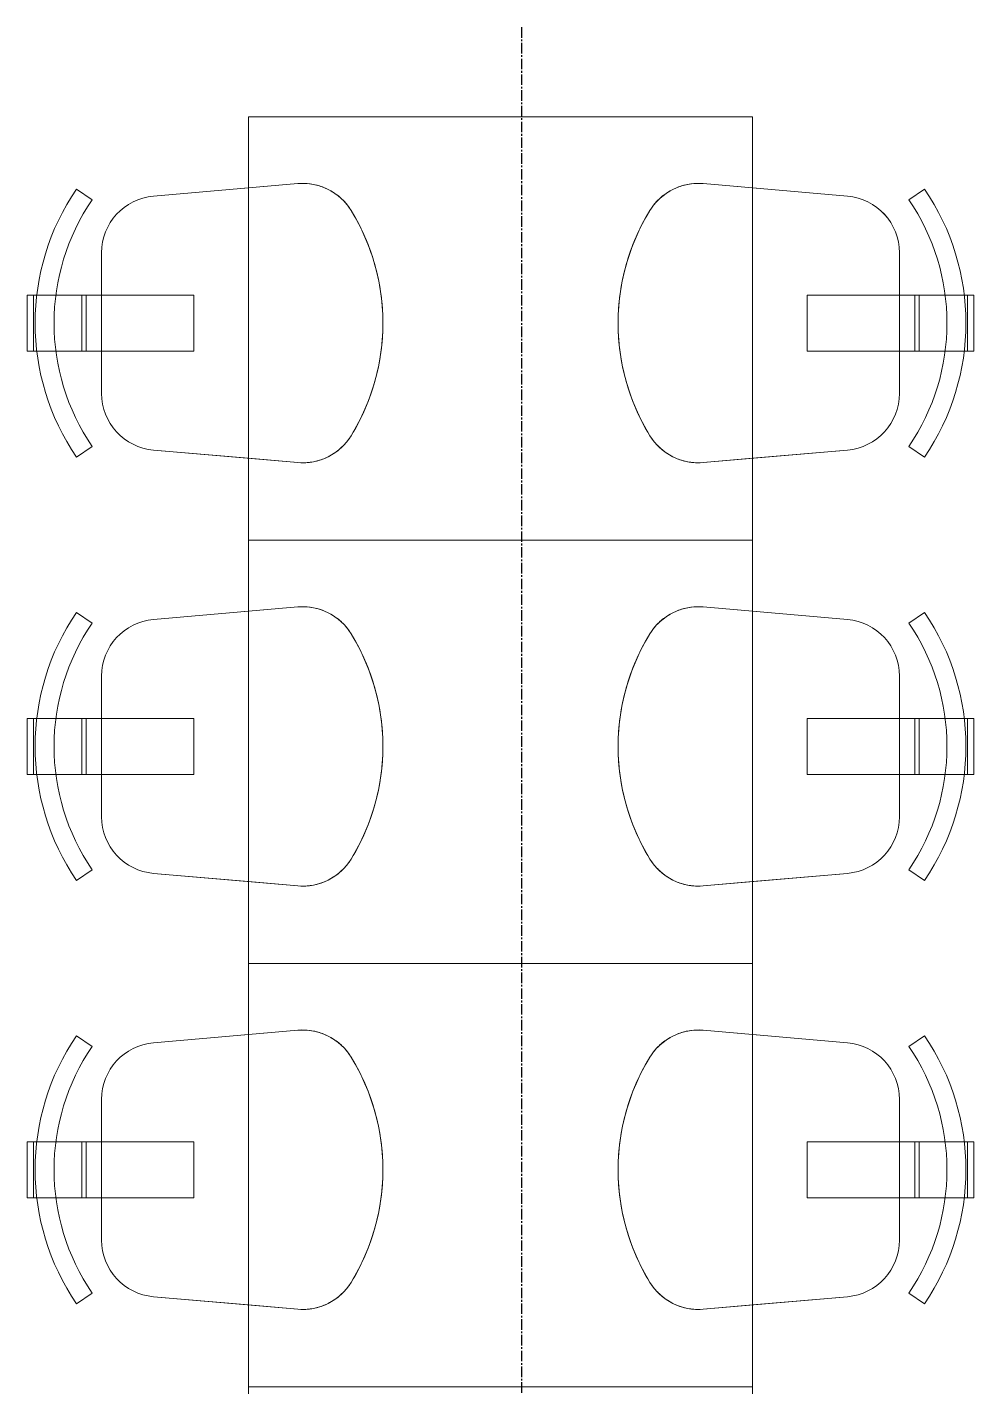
# Model space of a CAD drawing. Header units: inches. Extents: x 25273 to 28081, y 11840 to 13753.
# Drawn here: x 27506.4 to 27574, y 12203.6 to 12300.7 of the extents above; entities that cross this region are included whole.
import ezdxf
from ezdxf.xclip import XClip

# ---------------------------------------------------------------- set-up
doc = ezdxf.new("R2010")
doc.units = ezdxf.units.IN
doc.header["$MEASUREMENT"] = 0
doc.header["$XCLIPFRAME"] = 2
doc.linetypes.add('L1$0$Plaza America BA02$0$CENTER2', pattern=[1.125, 0.75, -0.125, 0.125, -0.125])
doc.layers.add('L1$0$Plaza America BA02$0$A-Column grid', color=252, linetype='L1$0$Plaza America BA02$0$CENTER2')
doc.layers.add('X1$0$I-FURN', color=30, linetype='Continuous', lineweight=9)
doc.layers.add('X1$0$Plaza America_Tower 1_2nd Floor -REVIT_dwg', color=8, linetype='Continuous', lineweight=9)

# ---------------------------------------------------------------- blocks, each defined once
blk = doc.blocks.new('L1')
at = {"layer": 'L1$0$Plaza America BA02$0$A-Column grid'}
blk.add_line((27541.727, 12300.702), (27541.727, 12053.774), dxfattribs=at)
blk = doc.blocks.new('X1$0$30 x 60 table35 - 30 x 60 table-5036780-FIRST FLOOR POWER _ SIGNAL')
at = {"layer": 'X1$0$I-FURN'}
for p, q in [((3042.854, 795.876), (3006.854, 795.876)), ((3006.854, 795.876), (3006.854, 765.651)), ((3006.854, 765.651), (3006.854, 795.876)), ((3006.854, 795.876), (3042.854, 795.876)), ((3042.854, 765.651), (3042.854, 795.876)), ((3042.854, 795.876), (3042.854, 765.651)), ((3006.854, 765.651), (3042.854, 765.651)), ((3042.854, 765.651), (3006.854, 765.651))]:
    blk.add_line(p, q, dxfattribs=at)
blk = doc.blocks.new('X1$0$30 x 60 table36 - 30 x 60 table-5036793-FIRST FLOOR POWER _ SIGNAL')
at = {"layer": 'X1$0$I-FURN'}
for p, q in [((3042.854, 795.876), (3006.854, 795.876)), ((3006.854, 795.876), (3006.854, 765.651)), ((3006.854, 765.651), (3006.854, 795.876)), ((3006.854, 795.876), (3042.854, 795.876)), ((3042.854, 765.651), (3042.854, 795.876)), ((3042.854, 795.876), (3042.854, 765.651)), ((3006.854, 765.651), (3042.854, 765.651)), ((3042.854, 765.651), (3006.854, 765.651))]:
    blk.add_line(p, q, dxfattribs=at)
blk = doc.blocks.new('X1$0$F-Chairs1 - Side 01-V162-FIRST FLOOR POWER _ SIGNAL')
at = {"layer": 'X1$0$I-FURN'}
for p, q in [((-9.066, 9.03), (-9.961, 19.322)), ((-9.961, 19.322), (-9.655, 15.81)), ((-9.655, 15.81), (-9.961, 19.322)), ((9.961, 19.322), (9.066, 9.03)), ((9.655, 15.81), (9.961, 19.322)), ((9.961, 19.322), (9.655, 15.81)), ((-9.655, 15.81), (-9.066, 9.03)), ((-9.066, 9.03), (-9.655, 15.81)), ((9.066, 9.03), (9.655, 15.81)), ((9.655, 15.81), (9.066, 9.03)), ((-2, 11.909), (-2, 5.319)), ((2, 11.909), (-2, 11.909)), ((-2, 11.909), (2, 11.909)), ((-2, 5.319), (-2, 11.909)), ((2, 11.909), (2, 5.319)), ((2, 5.319), (2, 11.909)), ((5.019, 5.319), (-5.019, 5.319)), ((-5.019, 5.319), (5.019, 5.319)), ((5.019, 5.319), (-5.019, 5.319)), ((-2, 5.319), (-2, 3.909)), ((-2, 4.214), (-2, 5.319)), ((2, 5.319), (2, 4.214)), ((2, 3.909), (2, 5.319)), ((-9.567, 3.524), (-8.802, 4.642)), ((-8.802, 4.642), (-9.567, 3.524)), ((-9.567, 3.524), (-8.802, 4.642)), ((2, 4.214), (-2, 4.214)), ((-2, 2.091), (-2, 4.214)), ((-2, 3.909), (-2, 2.091)), ((-2, 3.909), (2, 3.909)), ((2, 4.214), (2, 2.091)), ((2, 2.091), (2, 3.909)), ((8.802, 4.642), (9.567, 3.524)), ((9.567, 3.524), (8.802, 4.642)), ((8.802, 4.642), (9.567, 3.524)), ((-2, 2.091), (-2, 0.722)), ((-2, 0.722), (-2, 2.091)), ((2, 2.091), (2, 0.722)), ((2, 0.722), (2, 2.091)), ((-2, 0.722), (-2, 0)), ((-2, 0.46), (-2, 0.722)), ((2, 0.46), (-2, 0.46)), ((-2, 0.46), (-2, 0)), ((2, 0.46), (-2, 0.46)), ((2, 0.722), (2, 0.46)), ((2, 0), (2, 0.722)), ((2, 0), (2, 0.46)), ((-2, 0), (2, 0)), ((-2, 0), (2, 0))]:
    blk.add_line(p, q, dxfattribs=at)
for centre, radius, start, end in [((0, 10.059), 15.351, 58.40697, 121.59303), ((0, 10.059), 15.351, 58.40697, 121.59303), ((0, 10.059), 15.351, 94.51329, 103.53987), ((0, 10.059), 15.351, 85.48671, 94.51329), ((0, 10.059), 15.351, 76.46013, 85.48671), ((0, 10.059), 15.351, 103.53987, 112.56645), ((0, 10.059), 15.351, 67.43355, 76.46013), ((0, 10.059), 15.351, 112.56645, 121.59303), ((0, 10.059), 15.351, 58.40697, 67.43355), ((-5.914, 19.674), 4.063, 121.59303, 184.96974), ((-5.914, 19.674), 4.063, 121.59303, 184.96974), ((-5.914, 19.674), 4.063, 134.26837, 146.94372), ((-5.914, 19.674), 4.063, 121.59303, 134.26837), ((5.914, 19.674), 4.063, 355.03026, 58.40697), ((5.914, 19.674), 4.063, 355.03026, 58.40697), ((5.914, 19.674), 4.063, 45.73163, 58.40697), ((5.914, 19.674), 4.063, 33.05628, 45.73163), ((-5.914, 19.674), 4.063, 146.94372, 159.61906), ((5.914, 19.674), 4.063, 20.38094, 33.05628), ((-5.914, 19.674), 4.063, 159.61906, 172.2944), ((5.914, 19.674), 4.063, 7.7056, 20.38094), ((-5.914, 19.674), 4.063, 172.2944, 184.96974), ((5.914, 19.674), 4.063, 355.03026, 7.7056), ((-5.019, 9.381), 4.063, 184.96974, 270), ((-5.019, 9.381), 4.063, 184.96974, 270), ((-5.019, 9.381), 4.063, 184.96974, 270), ((5.019, 9.381), 4.063, 270, 355.03026), ((5.019, 9.381), 4.063, 270, 355.03026), ((5.019, 9.381), 4.063, 270, 355.03026), ((0, 17.506), 15.588, 235.61966, 304.38034), ((0, 17.506), 15.588, 235.61966, 304.38034), ((0, 17.506), 15.588, 235.61966, 304.38034), ((0, 17.506), 16.942, 235.61966, 304.38034), ((0, 17.506), 16.942, 235.61966, 304.38034), ((0, 17.506), 16.942, 235.61966, 304.38034)]:
    blk.add_arc(centre, radius, start, end, dxfattribs=at)
blk = doc.blocks.new('X1$0$F-Chairs1 - Side 01-V175-FIRST FLOOR POWER _ SIGNAL')
at = {"layer": 'X1$0$I-FURN'}
for p, q in [((2, 0), (-2, 0)), ((-2, 0), (-2, -0.46)), ((2, 0), (-2, 0)), ((-2, 0), (-2, -0.722)), ((2, -0.46), (2, 0)), ((2, -0.722), (2, 0)), ((-2, -0.46), (2, -0.46)), ((-2, -0.46), (2, -0.46)), ((-2, -0.722), (-2, -0.46)), ((-2, -0.722), (-2, -2.091)), ((-2, -2.091), (-2, -0.722)), ((2, -0.46), (2, -0.722)), ((2, -0.722), (2, -2.091)), ((2, -2.091), (2, -0.722)), ((-2, -2.091), (-2, -3.909)), ((-2, -4.214), (-2, -2.091)), ((2, -2.091), (2, -4.214)), ((2, -3.909), (2, -2.091)), ((-9.567, -3.524), (-8.802, -4.642)), ((-9.567, -3.524), (-8.802, -4.642)), ((-8.802, -4.642), (-9.567, -3.524)), ((8.802, -4.642), (9.567, -3.524)), ((8.802, -4.642), (9.567, -3.524)), ((9.567, -3.524), (8.802, -4.642)), ((-2, -3.909), (-2, -5.319)), ((2, -3.909), (-2, -3.909)), ((-2, -4.214), (2, -4.214)), ((-2, -5.319), (-2, -4.214)), ((2, -5.319), (2, -3.909)), ((2, -4.214), (2, -5.319)), ((5.019, -5.319), (-5.019, -5.319)), ((5.019, -5.319), (-5.019, -5.319)), ((-5.019, -5.319), (5.019, -5.319)), ((-2, -5.319), (-2, -11.909)), ((-2, -11.909), (-2, -5.319)), ((2, -5.319), (2, -11.909)), ((2, -11.909), (2, -5.319)), ((-9.066, -9.03), (-9.961, -19.322)), ((-9.066, -9.03), (-9.655, -15.81)), ((-9.655, -15.81), (-9.066, -9.03)), ((9.961, -19.322), (9.066, -9.03)), ((9.655, -15.81), (9.066, -9.03)), ((9.066, -9.03), (9.655, -15.81)), ((2, -11.909), (-2, -11.909)), ((-2, -11.909), (2, -11.909)), ((-9.655, -15.81), (-9.961, -19.322)), ((-9.961, -19.322), (-9.655, -15.81)), ((9.961, -19.322), (9.655, -15.81)), ((9.655, -15.81), (9.961, -19.322))]:
    blk.add_line(p, q, dxfattribs=at)
for centre, radius, start, end in [((0, -17.506), 16.942, 55.61966, 124.38034), ((0, -17.506), 16.942, 55.61966, 124.38034), ((0, -17.506), 16.942, 55.61966, 124.38034), ((0, -17.506), 15.588, 55.61966, 124.38034), ((0, -17.506), 15.588, 55.61966, 124.38034), ((0, -17.506), 15.588, 55.61966, 124.38034), ((-5.019, -9.381), 4.062, 90, 175.03026), ((-5.019, -9.381), 4.062, 90, 175.03026), ((-5.019, -9.381), 4.063, 90, 175.03026), ((5.019, -9.381), 4.063, 4.96974, 90), ((5.019, -9.381), 4.063, 4.96974, 90), ((5.019, -9.381), 4.063, 4.96974, 90), ((-5.914, -19.674), 4.063, 175.03026, 238.40697), ((-5.914, -19.674), 4.063, 175.03026, 238.40697), ((-5.914, -19.674), 4.063, 175.03026, 187.7056), ((5.914, -19.674), 4.063, 301.59303, 4.96974), ((5.914, -19.674), 4.063, 301.59303, 4.96974), ((5.914, -19.674), 4.063, 352.2944, 4.96974), ((-5.914, -19.674), 4.063, 187.7056, 200.38094), ((5.914, -19.674), 4.063, 326.94372, 352.2944), ((-5.914, -19.674), 4.063, 200.38094, 213.05628), ((-5.914, -19.674), 4.063, 213.05628, 225.73163), ((5.914, -19.674), 4.063, 314.26837, 326.94372), ((-5.914, -19.674), 4.063, 225.73163, 238.40697), ((0, -10.059), 15.351, 238.40697, 301.59303), ((0, -10.059), 15.351, 238.40697, 301.59303), ((0, -10.059), 15.351, 238.40697, 247.43355), ((0, -10.059), 15.351, 292.56645, 301.59303), ((5.914, -19.674), 4.063, 301.59303, 314.26837), ((0, -10.059), 15.351, 247.43355, 256.46013), ((0, -10.059), 15.351, 283.53987, 292.56645), ((0, -10.059), 15.351, 256.46013, 265.48671), ((0, -10.059), 15.351, 274.51329, 283.53987), ((0, -10.059), 15.351, 265.48671, 274.51329)]:
    blk.add_arc(centre, radius, start, end, dxfattribs=at)
blk = doc.blocks.new('X1$0$30 x 60 table37 - 30 x 60 table-5036860-FIRST FLOOR POWER _ SIGNAL')
at = {"layer": 'X1$0$I-FURN'}
for p, q in [((3042.854, 795.876), (3006.854, 795.876)), ((3006.854, 795.876), (3006.854, 765.651)), ((3006.854, 765.651), (3006.854, 795.876)), ((3006.854, 795.876), (3042.854, 795.876)), ((3042.854, 765.651), (3042.854, 795.876)), ((3042.854, 795.876), (3042.854, 765.651)), ((3006.854, 765.651), (3042.854, 765.651)), ((3042.854, 765.651), (3006.854, 765.651))]:
    blk.add_line(p, q, dxfattribs=at)
blk = doc.blocks.new('X1$0$F-Chairs1 - Side 01-V176-FIRST FLOOR POWER _ SIGNAL')
at = {"layer": 'X1$0$I-FURN'}
for p, q in [((-9.066, 9.03), (-9.961, 19.322)), ((-9.961, 19.322), (-9.655, 15.81)), ((-9.655, 15.81), (-9.961, 19.322)), ((9.961, 19.322), (9.066, 9.03)), ((9.655, 15.81), (9.961, 19.322)), ((9.961, 19.322), (9.655, 15.81)), ((-9.655, 15.81), (-9.066, 9.03)), ((-9.066, 9.03), (-9.655, 15.81)), ((9.066, 9.03), (9.655, 15.81)), ((9.655, 15.81), (9.066, 9.03)), ((-2, 11.909), (-2, 5.319)), ((2, 11.909), (-2, 11.909)), ((-2, 11.909), (2, 11.909)), ((-2, 5.319), (-2, 11.909)), ((2, 11.909), (2, 5.319)), ((2, 5.319), (2, 11.909)), ((5.019, 5.319), (-5.019, 5.319)), ((-5.019, 5.319), (5.019, 5.319)), ((5.019, 5.319), (-5.019, 5.319)), ((-2, 5.319), (-2, 3.909)), ((-2, 4.214), (-2, 5.319)), ((2, 5.319), (2, 4.214)), ((2, 3.909), (2, 5.319)), ((-9.567, 3.524), (-8.802, 4.642)), ((-8.802, 4.642), (-9.567, 3.524)), ((-9.567, 3.524), (-8.802, 4.642)), ((2, 4.214), (-2, 4.214)), ((-2, 2.091), (-2, 4.214)), ((-2, 3.909), (-2, 2.091)), ((-2, 3.909), (2, 3.909)), ((2, 4.214), (2, 2.091)), ((2, 2.091), (2, 3.909)), ((8.802, 4.642), (9.567, 3.524)), ((9.567, 3.524), (8.802, 4.642)), ((8.802, 4.642), (9.567, 3.524)), ((-2, 2.091), (-2, 0.722)), ((-2, 0.722), (-2, 2.091)), ((2, 2.091), (2, 0.722)), ((2, 0.722), (2, 2.091)), ((-2, 0.722), (-2, 0)), ((-2, 0.46), (-2, 0.722)), ((2, 0.46), (-2, 0.46)), ((-2, 0.46), (-2, 0)), ((2, 0.46), (-2, 0.46)), ((2, 0.722), (2, 0.46)), ((2, 0), (2, 0.722)), ((2, 0), (2, 0.46)), ((-2, 0), (2, 0)), ((-2, 0), (2, 0))]:
    blk.add_line(p, q, dxfattribs=at)
for centre, radius, start, end in [((0, 10.059), 15.351, 58.40697, 121.59303), ((0, 10.059), 15.351, 58.40697, 121.59303), ((0, 10.059), 15.351, 94.51329, 103.53987), ((0, 10.059), 15.351, 85.48671, 94.51329), ((0, 10.059), 15.351, 76.46013, 85.48671), ((0, 10.059), 15.351, 103.53987, 112.56645), ((0, 10.059), 15.351, 67.43355, 76.46013), ((0, 10.059), 15.351, 112.56645, 121.59303), ((0, 10.059), 15.351, 58.40697, 67.43355), ((-5.914, 19.674), 4.063, 121.59303, 184.96974), ((-5.914, 19.674), 4.063, 121.59303, 184.96974), ((-5.914, 19.674), 4.063, 134.26837, 146.94372), ((-5.914, 19.674), 4.063, 121.59303, 134.26837), ((5.914, 19.674), 4.063, 355.03026, 58.40697), ((5.914, 19.674), 4.063, 355.03026, 58.40697), ((5.914, 19.674), 4.063, 45.73163, 58.40697), ((5.914, 19.674), 4.063, 33.05628, 45.73163), ((-5.914, 19.674), 4.063, 146.94372, 172.2944), ((5.914, 19.674), 4.063, 7.7056, 33.05628), ((-5.914, 19.674), 4.063, 172.2944, 184.96974), ((5.914, 19.674), 4.063, 355.03026, 7.7056), ((-5.019, 9.381), 4.063, 184.96974, 270), ((-5.019, 9.381), 4.063, 184.96974, 270), ((-5.019, 9.381), 4.063, 184.96974, 270), ((5.019, 9.381), 4.063, 270, 355.03026), ((5.019, 9.381), 4.063, 270, 355.03026), ((5.019, 9.381), 4.063, 270, 355.03026), ((0, 17.506), 15.588, 235.61966, 304.38034), ((0, 17.506), 15.588, 235.61966, 304.38034), ((0, 17.506), 15.588, 235.61966, 304.38034), ((0, 17.506), 16.942, 235.61966, 304.38034), ((0, 17.506), 16.942, 235.61966, 304.38034), ((0, 17.506), 16.942, 235.61966, 304.38034)]:
    blk.add_arc(centre, radius, start, end, dxfattribs=at)
blk = doc.blocks.new('X1$0$30 x 60 table38 - 30 x 60 table-5036873-FIRST FLOOR POWER _ SIGNAL')
at = {"layer": 'X1$0$I-FURN'}
for p, q in [((3042.854, 795.876), (3006.854, 795.876)), ((3006.854, 795.876), (3006.854, 765.651)), ((3006.854, 765.651), (3006.854, 795.876)), ((3006.854, 795.876), (3042.854, 795.876)), ((3042.854, 765.651), (3042.854, 795.876)), ((3042.854, 795.876), (3042.854, 765.651)), ((3006.854, 765.651), (3042.854, 765.651)), ((3042.854, 765.651), (3006.854, 765.651))]:
    blk.add_line(p, q, dxfattribs=at)
blk = doc.blocks.new('X1$0$F-Chairs1 - Side 01-V177-FIRST FLOOR POWER _ SIGNAL')
at = {"layer": 'X1$0$I-FURN'}
for p, q in [((-9.066, 9.03), (-9.961, 19.322)), ((-9.961, 19.322), (-9.655, 15.81)), ((-9.655, 15.81), (-9.961, 19.322)), ((9.961, 19.322), (9.066, 9.03)), ((9.655, 15.81), (9.961, 19.322)), ((9.961, 19.322), (9.655, 15.81)), ((-9.655, 15.81), (-9.066, 9.03)), ((-9.066, 9.03), (-9.655, 15.81)), ((9.066, 9.03), (9.655, 15.81)), ((9.655, 15.81), (9.066, 9.03)), ((-2, 11.909), (-2, 5.319)), ((2, 11.909), (-2, 11.909)), ((-2, 11.909), (2, 11.909)), ((-2, 5.319), (-2, 11.909)), ((2, 11.909), (2, 5.319)), ((2, 5.319), (2, 11.909)), ((5.019, 5.319), (-5.019, 5.319)), ((-5.019, 5.319), (5.019, 5.319)), ((5.019, 5.319), (-5.019, 5.319)), ((-2, 5.319), (-2, 3.909)), ((-2, 4.214), (-2, 5.319)), ((2, 5.319), (2, 4.214)), ((2, 3.909), (2, 5.319)), ((-9.567, 3.524), (-8.802, 4.642)), ((-8.802, 4.642), (-9.567, 3.524)), ((-9.567, 3.524), (-8.802, 4.642)), ((2, 4.214), (-2, 4.214)), ((-2, 2.091), (-2, 4.214)), ((-2, 3.909), (-2, 2.091)), ((-2, 3.909), (2, 3.909)), ((2, 4.214), (2, 2.091)), ((2, 2.091), (2, 3.909)), ((8.802, 4.642), (9.567, 3.524)), ((9.567, 3.524), (8.802, 4.642)), ((8.802, 4.642), (9.567, 3.524)), ((-2, 2.091), (-2, 0.722)), ((-2, 0.722), (-2, 2.091)), ((2, 2.091), (2, 0.722)), ((2, 0.722), (2, 2.091)), ((-2, 0.722), (-2, 0)), ((-2, 0.46), (-2, 0.722)), ((2, 0.46), (-2, 0.46)), ((-2, 0.46), (-2, 0)), ((2, 0.46), (-2, 0.46)), ((2, 0.722), (2, 0.46)), ((2, 0), (2, 0.722)), ((2, 0), (2, 0.46)), ((-2, 0), (2, 0)), ((-2, 0), (2, 0))]:
    blk.add_line(p, q, dxfattribs=at)
for centre, radius, start, end in [((0, 10.059), 15.351, 58.40697, 121.59303), ((0, 10.059), 15.351, 58.40697, 121.59303), ((0, 10.059), 15.351, 94.51329, 112.56645), ((0, 10.059), 15.351, 85.48671, 94.51329), ((0, 10.059), 15.351, 76.46013, 85.48671), ((0, 10.059), 15.351, 67.43355, 76.46013), ((0, 10.059), 15.351, 112.56645, 121.59303), ((0, 10.059), 15.351, 58.40697, 67.43355), ((-5.914, 19.674), 4.063, 121.59303, 184.96974), ((-5.914, 19.674), 4.063, 121.59303, 184.96974), ((-5.914, 19.674), 4.063, 134.26837, 146.94372), ((-5.914, 19.674), 4.063, 121.59303, 134.26837), ((5.914, 19.674), 4.063, 355.03026, 58.40697), ((5.914, 19.674), 4.063, 355.03026, 58.40697), ((5.914, 19.674), 4.063, 45.73163, 58.40697), ((5.914, 19.674), 4.063, 33.05628, 45.73163), ((-5.914, 19.674), 4.063, 146.94372, 159.61906), ((5.914, 19.674), 4.063, 20.38094, 33.05628), ((-5.914, 19.674), 4.063, 159.61906, 172.2944), ((5.914, 19.674), 4.063, 7.7056, 20.38094), ((-5.914, 19.674), 4.063, 172.2944, 184.96974), ((5.914, 19.674), 4.063, 355.03026, 7.7056), ((-5.019, 9.381), 4.063, 184.96974, 270), ((-5.019, 9.381), 4.063, 184.96974, 270), ((-5.019, 9.381), 4.063, 184.96974, 270), ((5.019, 9.381), 4.063, 270, 355.03026), ((5.019, 9.381), 4.063, 270, 355.03026), ((5.019, 9.381), 4.063, 270, 355.03026), ((0, 17.506), 15.588, 235.61966, 304.38034), ((0, 17.506), 15.588, 235.61966, 304.38034), ((0, 17.506), 15.588, 235.61966, 304.38034), ((0, 17.506), 16.942, 235.61966, 304.38034), ((0, 17.506), 16.942, 235.61966, 304.38034), ((0, 17.506), 16.942, 235.61966, 304.38034)]:
    blk.add_arc(centre, radius, start, end, dxfattribs=at)
blk = doc.blocks.new('X1$0$F-Chairs1 - Side 01-V178-FIRST FLOOR POWER _ SIGNAL')
at = {"layer": 'X1$0$I-FURN'}
for p, q in [((2, 0), (-2, 0)), ((-2, 0), (-2, -0.46)), ((2, 0), (-2, 0)), ((-2, 0), (-2, -0.722)), ((2, -0.46), (2, 0)), ((2, -0.722), (2, 0)), ((-2, -0.46), (2, -0.46)), ((-2, -0.46), (2, -0.46)), ((-2, -0.722), (-2, -0.46)), ((-2, -0.722), (-2, -2.091)), ((-2, -2.091), (-2, -0.722)), ((2, -0.46), (2, -0.722)), ((2, -0.722), (2, -2.091)), ((2, -2.091), (2, -0.722)), ((-2, -2.091), (-2, -3.909)), ((-2, -4.214), (-2, -2.091)), ((2, -2.091), (2, -4.214)), ((2, -3.909), (2, -2.091)), ((-9.567, -3.524), (-8.802, -4.642)), ((-9.567, -3.524), (-8.802, -4.642)), ((-8.802, -4.642), (-9.567, -3.524)), ((8.802, -4.642), (9.567, -3.524)), ((8.802, -4.642), (9.567, -3.524)), ((9.567, -3.524), (8.802, -4.642)), ((-2, -3.909), (-2, -5.319)), ((2, -3.909), (-2, -3.909)), ((-2, -4.214), (2, -4.214)), ((-2, -5.319), (-2, -4.214)), ((2, -5.319), (2, -3.909)), ((2, -4.214), (2, -5.319)), ((5.019, -5.319), (-5.019, -5.319)), ((5.019, -5.319), (-5.019, -5.319)), ((-5.019, -5.319), (5.019, -5.319)), ((-2, -5.319), (-2, -11.909)), ((-2, -11.909), (-2, -5.319)), ((2, -5.319), (2, -11.909)), ((2, -11.909), (2, -5.319)), ((-9.066, -9.03), (-9.961, -19.322)), ((-9.066, -9.03), (-9.655, -15.81)), ((-9.655, -15.81), (-9.066, -9.03)), ((9.961, -19.322), (9.066, -9.03)), ((9.655, -15.81), (9.066, -9.03)), ((9.066, -9.03), (9.655, -15.81)), ((2, -11.909), (-2, -11.909)), ((-2, -11.909), (2, -11.909)), ((-9.655, -15.81), (-9.961, -19.322)), ((-9.961, -19.322), (-9.655, -15.81)), ((9.961, -19.322), (9.655, -15.81)), ((9.655, -15.81), (9.961, -19.322))]:
    blk.add_line(p, q, dxfattribs=at)
for centre, radius, start, end in [((0, -17.506), 16.942, 55.61966, 124.38034), ((0, -17.506), 16.942, 55.61966, 124.38034), ((0, -17.506), 16.942, 55.61966, 124.38034), ((0, -17.506), 15.588, 55.61966, 124.38034), ((0, -17.506), 15.588, 55.61966, 124.38034), ((0, -17.506), 15.588, 55.61966, 124.38034), ((-5.019, -9.381), 4.062, 90, 175.03026), ((-5.019, -9.381), 4.062, 90, 175.03026), ((-5.019, -9.381), 4.063, 90, 175.03026), ((5.019, -9.381), 4.063, 4.96974, 90), ((5.019, -9.381), 4.063, 4.96974, 90), ((5.019, -9.381), 4.063, 4.96974, 90), ((-5.914, -19.674), 4.063, 175.03026, 238.40697), ((-5.914, -19.674), 4.063, 175.03026, 238.40697), ((-5.914, -19.674), 4.063, 175.03026, 187.7056), ((5.914, -19.674), 4.063, 301.59303, 4.96974), ((5.914, -19.674), 4.063, 301.59303, 4.96974), ((5.914, -19.674), 4.063, 352.2944, 4.96974), ((-5.914, -19.674), 4.063, 187.7056, 200.38094), ((5.914, -19.674), 4.063, 339.61906, 352.2944), ((-5.914, -19.674), 4.063, 200.38094, 213.05628), ((5.914, -19.674), 4.063, 326.94372, 339.61906), ((-5.914, -19.674), 4.063, 213.05628, 225.73163), ((5.914, -19.674), 4.063, 314.26837, 326.94372), ((-5.914, -19.674), 4.063, 225.73163, 238.40697), ((0, -10.059), 15.351, 238.40697, 301.59303), ((0, -10.059), 15.351, 238.40697, 301.59303), ((0, -10.059), 15.351, 238.40697, 247.43355), ((0, -10.059), 15.351, 283.53987, 301.59303), ((5.914, -19.674), 4.063, 301.59303, 314.26837), ((0, -10.059), 15.351, 247.43355, 256.46013), ((0, -10.059), 15.351, 256.46013, 265.48671), ((0, -10.059), 15.351, 274.51329, 283.53987), ((0, -10.059), 15.351, 265.48671, 274.51329)]:
    blk.add_arc(centre, radius, start, end, dxfattribs=at)
blk = doc.blocks.new('X1$0$F-Chairs1 - Side 01-V179-FIRST FLOOR POWER _ SIGNAL')
at = {"layer": 'X1$0$I-FURN'}
for p, q in [((2, 0), (-2, 0)), ((-2, 0), (-2, -0.46)), ((2, 0), (-2, 0)), ((-2, 0), (-2, -0.722)), ((2, -0.46), (2, 0)), ((2, -0.722), (2, 0)), ((-2, -0.46), (2, -0.46)), ((-2, -0.46), (2, -0.46)), ((-2, -0.722), (-2, -0.46)), ((-2, -0.722), (-2, -2.091)), ((-2, -2.091), (-2, -0.722)), ((2, -0.46), (2, -0.722)), ((2, -0.722), (2, -2.091)), ((2, -2.091), (2, -0.722)), ((-2, -2.091), (-2, -3.909)), ((-2, -4.214), (-2, -2.091)), ((2, -2.091), (2, -4.214)), ((2, -3.909), (2, -2.091)), ((-9.567, -3.524), (-8.802, -4.642)), ((-9.567, -3.524), (-8.802, -4.642)), ((-8.802, -4.642), (-9.567, -3.524)), ((8.802, -4.642), (9.567, -3.524)), ((8.802, -4.642), (9.567, -3.524)), ((9.567, -3.524), (8.802, -4.642)), ((-2, -3.909), (-2, -5.319)), ((2, -3.909), (-2, -3.909)), ((-2, -4.214), (2, -4.214)), ((-2, -5.319), (-2, -4.214)), ((2, -5.319), (2, -3.909)), ((2, -4.214), (2, -5.319)), ((5.019, -5.319), (-5.019, -5.319)), ((5.019, -5.319), (-5.019, -5.319)), ((-5.019, -5.319), (5.019, -5.319)), ((-2, -5.319), (-2, -11.909)), ((-2, -11.909), (-2, -5.319)), ((2, -5.319), (2, -11.909)), ((2, -11.909), (2, -5.319)), ((-9.066, -9.03), (-9.961, -19.322)), ((-9.066, -9.03), (-9.655, -15.81)), ((-9.655, -15.81), (-9.066, -9.03)), ((9.961, -19.322), (9.066, -9.03)), ((9.655, -15.81), (9.066, -9.03)), ((9.066, -9.03), (9.655, -15.81)), ((2, -11.909), (-2, -11.909)), ((-2, -11.909), (2, -11.909)), ((-9.655, -15.81), (-9.961, -19.322)), ((-9.961, -19.322), (-9.655, -15.81)), ((9.961, -19.322), (9.655, -15.81)), ((9.655, -15.81), (9.961, -19.322))]:
    blk.add_line(p, q, dxfattribs=at)
for centre, radius, start, end in [((0, -17.506), 16.942, 55.61966, 124.38034), ((0, -17.506), 16.942, 55.61966, 124.38034), ((0, -17.506), 16.942, 55.61966, 124.38034), ((0, -17.506), 15.588, 55.61966, 124.38034), ((0, -17.506), 15.588, 55.61966, 124.38034), ((0, -17.506), 15.588, 55.61966, 124.38034), ((-5.019, -9.381), 4.062, 90, 175.03026), ((-5.019, -9.381), 4.062, 90, 175.03026), ((-5.019, -9.381), 4.063, 90, 175.03026), ((5.019, -9.381), 4.063, 4.96974, 90), ((5.019, -9.381), 4.063, 4.96974, 90), ((5.019, -9.381), 4.063, 4.96974, 90), ((-5.914, -19.674), 4.063, 175.03026, 238.40697), ((-5.914, -19.674), 4.063, 175.03026, 238.40697), ((-5.914, -19.674), 4.063, 175.03026, 187.7056), ((5.914, -19.674), 4.063, 301.59303, 4.96974), ((5.914, -19.674), 4.063, 301.59303, 4.96974), ((5.914, -19.674), 4.063, 352.2944, 4.96974), ((-5.914, -19.674), 4.063, 187.7056, 200.38094), ((5.914, -19.674), 4.063, 339.61906, 352.2944), ((-5.914, -19.674), 4.063, 200.38094, 213.05628), ((5.914, -19.674), 4.063, 326.94372, 339.61906), ((-5.914, -19.674), 4.063, 213.05628, 225.73163), ((5.914, -19.674), 4.063, 314.26837, 326.94372), ((-5.914, -19.674), 4.063, 225.73163, 238.40697), ((0, -10.059), 15.351, 238.40697, 301.59303), ((0, -10.059), 15.351, 238.40697, 301.59303), ((0, -10.059), 15.351, 238.40697, 247.43355), ((0, -10.059), 15.351, 292.56645, 301.59303), ((5.914, -19.674), 4.063, 301.59303, 314.26837), ((0, -10.059), 15.351, 247.43355, 256.46013), ((0, -10.059), 15.351, 274.51329, 292.56645), ((0, -10.059), 15.351, 256.46013, 274.51329)]:
    blk.add_arc(centre, radius, start, end, dxfattribs=at)
blk = doc.blocks.new('X1')
at = {"layer": 'X1$0$I-FURN'}
for name, p, rotation in [('X1$0$30 x 60 table38 - 30 x 60 table-5036873-FIRST FLOOR POWER _ SIGNAL', (30565.086, 13059.952), 180), ('X1$0$F-Chairs1 - Side 01-V177-FIRST FLOOR POWER _ SIGNAL', (27506.422, 12279.576), 269.9999999999993), ('X1$0$F-Chairs1 - Side 01-V179-FIRST FLOOR POWER _ SIGNAL', (27574.042, 12279.576), 270.0000000000007), ('X1$0$30 x 60 table37 - 30 x 60 table-5036860-FIRST FLOOR POWER _ SIGNAL', (30565.086, 13029.728), 180), ('X1$0$F-Chairs1 - Side 01-V176-FIRST FLOOR POWER _ SIGNAL', (27506.422, 12249.351), 269.9999999999993), ('X1$0$F-Chairs1 - Side 01-V178-FIRST FLOOR POWER _ SIGNAL', (27574.042, 12249.351), 270.0000000000007), ('X1$0$30 x 60 table36 - 30 x 60 table-5036793-FIRST FLOOR POWER _ SIGNAL', (30565.086, 12999.503), 180), ('X1$0$F-Chairs1 - Side 01-V162-FIRST FLOOR POWER _ SIGNAL', (27506.422, 12219.127), 269.9999999999993), ('X1$0$F-Chairs1 - Side 01-V175-FIRST FLOOR POWER _ SIGNAL', (27574.042, 12219.127), 270.0000000000007), ('X1$0$30 x 60 table35 - 30 x 60 table-5036780-FIRST FLOOR POWER _ SIGNAL', (30565.086, 12969.279), 180)]:
    blk.add_blockref(name, p, dxfattribs=dict(at, rotation=rotation))
at = {"layer": 'X1$0$Plaza America_Tower 1_2nd Floor -REVIT_dwg'}
ref = blk.add_blockref('L1', (0, 0), dxfattribs=at)
XClip(ref).set_block_clipping_path([(25272.8646056985, 11839.529198946), (28080.6732038753, 13753.216736761)])

msp = doc.modelspace()

# ---------------------------------------------------------------- block references
at = {"lineweight": 5}
msp.add_blockref('X1', (0, 0), dxfattribs=at)

doc.saveas('drawing.dxf')
